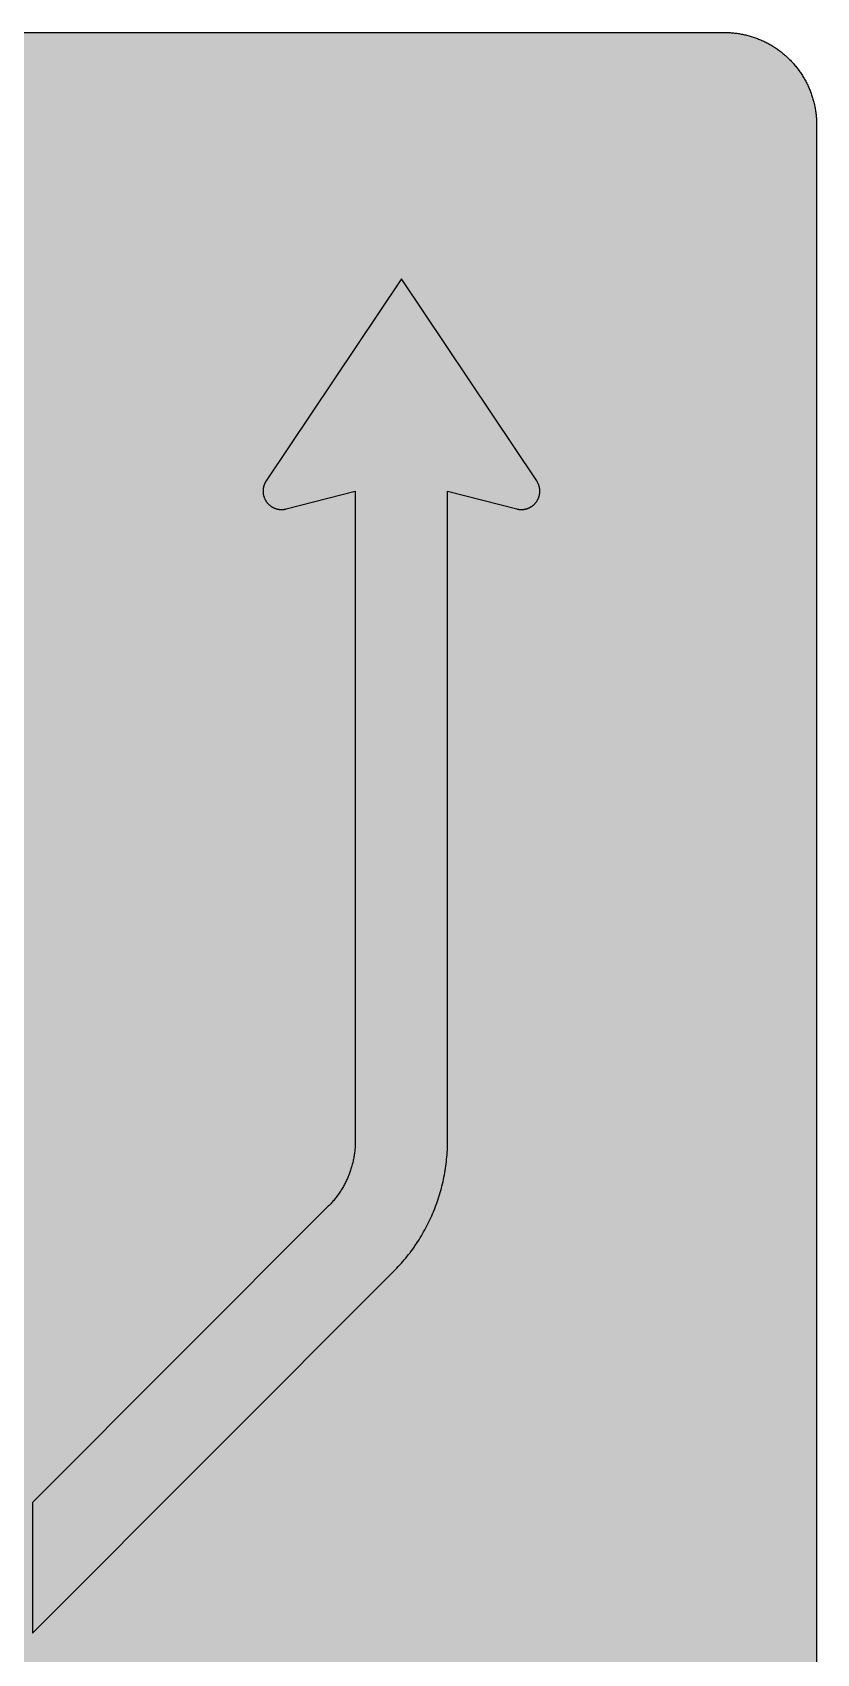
# Model space of a CAD drawing. Header units: millimetres. Extents: x 0 to 423, y 0 to 564.
# Drawn here: x 243.5 to 423.4, y 192.9 to 564.5 of the extents above; entities that cross this region are included whole.
import ezdxf

# ---------------------------------------------------------------- set-up
doc = ezdxf.new("R2010")
doc.units = ezdxf.units.MM

msp = doc.modelspace()

# ---------------------------------------------------------------- hatches: boundary and pattern name
for color, points in [(254, [(21.2189, 0.0537), (20.955, 0.0533), (20.6934, 0.0584), (20.4292, 0.066), (20.1676, 0.0787), (19.906, 0.094), (19.6469, 0.1118), (19.3853, 0.1321), (19.1262, 0.1549), (18.8671, 0.1829), (18.608, 0.2134), (18.349, 0.2464), (18.0924, 0.2845), (17.8359, 0.3251), (17.5793, 0.3683), (17.3253, 0.414), (17.0688, 0.4623), (16.8148, 0.5156), (16.5633, 0.5715), (16.3093, 0.6299), (16.0579, 0.6909), (15.809, 0.7544), (15.56, 0.823), (15.3111, 0.8941), (15.0622, 0.9677), (14.8158, 1.0439), (14.5694, 1.1227), (14.3256, 1.2065), (14.0818, 1.2903), (13.8379, 1.3792), (13.5966, 1.4707), (13.3579, 1.5672), (13.1191, 1.6637), (12.8803, 1.7628), (12.6441, 1.8669), (12.4079, 1.9736), (12.1742, 2.0803), (11.9405, 2.192), (11.7094, 2.3089), (11.4808, 2.4257), (11.2522, 2.5451), (11.0236, 2.6695), (10.7975, 2.794), (10.574, 2.9235), (10.3505, 3.0556), (10.1295, 3.1877), (9.9111, 3.3249), (9.6926, 3.4646), (9.4742, 3.6068), (9.2608, 3.7541), (9.0475, 3.9014), (8.8341, 4.0513), (8.6258, 4.2037), (8.4176, 4.3612), (8.2118, 4.5187), (8.0061, 4.6812), (7.8029, 4.8438), (7.6022, 5.0114), (7.4041, 5.1816), (7.206, 5.3518), (7.0129, 5.527), (6.8174, 5.7048), (6.6269, 5.8826), (6.4389, 6.0655), (6.2509, 6.2509), (6.0655, 6.4389), (5.8852, 6.6269), (5.7048, 6.8174), (5.527, 7.0104), (5.3518, 7.206), (5.1816, 7.4041), (5.0114, 7.6022), (4.8463, 7.8029), (4.6812, 8.0061), (4.5187, 8.2118), (4.3612, 8.4176), (4.2062, 8.6258), (4.0513, 8.8341), (3.9014, 9.0475), (3.7541, 9.2608), (3.6068, 9.4742), (3.4646, 9.6926), (3.3249, 9.9085), (3.1877, 10.1295), (3.0556, 10.3505), (2.9235, 10.574), (2.794, 10.7975), (2.6695, 11.0236), (2.5451, 11.2522), (2.4257, 11.4808), (2.3063, 11.7094), (2.192, 11.9405), (2.0803, 12.1742), (1.971, 12.4079), (1.8669, 12.6441), (1.7628, 12.8803), (1.6637, 13.1191), (1.5646, 13.3579), (1.4707, 13.5966), (1.3792, 13.8379), (1.2903, 14.0818), (1.2065, 14.3256), (1.1227, 14.5694), (1.0439, 14.8158), (0.9652, 15.0622), (0.8915, 15.3111), (0.823, 15.56), (0.7544, 15.809), (0.6883, 16.0604), (0.6274, 16.3119), (0.569, 16.5633), (0.5131, 16.8148), (0.4623, 17.0688), (0.4115, 17.3253), (0.3658, 17.5793), (0.3226, 17.8359), (0.2819, 18.0924), (0.2464, 18.3515), (0.2134, 18.608), (0.1829, 18.8671), (0.1549, 19.1262), (0.1295, 19.3878), (0.1092, 19.6469), (0.0914, 19.9085), (0.0762, 20.1701), (0.066, 20.4318), (0.0584, 20.6934), (0.0533, 20.955), (0.0508, 21.2192), (0.0522, 543.3314), (0.0533, 543.593), (0.0584, 543.8546), (0.066, 544.1188), (0.0762, 544.3804), (0.0914, 544.642), (0.1092, 544.9011), (0.1295, 545.1627), (0.1549, 545.4218), (0.1829, 545.6809), (0.2134, 545.94), (0.2464, 546.1991), (0.2819, 546.4556), (0.3226, 546.7121), (0.3658, 546.9687), (0.4115, 547.2227), (0.4623, 547.4792), (0.5131, 547.7332), (0.569, 547.9847), (0.6274, 548.2387), (0.6883, 548.4876), (0.7544, 548.7391), (0.823, 548.988), (0.8915, 549.2369), (0.9652, 549.4858), (1.0439, 549.7322), (1.1227, 549.9786), (1.2065, 550.2224), (1.2903, 550.4663), (1.3792, 550.7076), (1.4707, 550.9489), (1.5646, 551.1902), (1.6637, 551.4289), (1.7628, 551.6677), (1.8669, 551.9039), (1.971, 552.1401), (2.0803, 552.3738), (2.192, 552.6049), (2.3063, 552.8386), (2.4257, 553.0672), (2.5451, 553.2958), (2.6695, 553.5244), (2.794, 553.7505), (2.9235, 553.974), (3.0556, 554.1975), (3.1877, 554.4185), (3.3249, 554.6369), (3.4646, 554.8554), (3.6068, 555.0738), (3.7541, 555.2872), (3.9014, 555.5005), (4.0513, 555.7114), (4.2062, 555.9222), (4.3612, 556.1305), (4.5187, 556.3362), (4.6812, 556.5419), (4.8463, 556.7451), (5.0114, 556.9458), (5.1816, 557.1439), (5.3518, 557.342), (5.527, 557.5351), (5.7048, 557.7281), (5.8852, 557.9212), (6.0655, 558.1091), (6.2509, 558.2971), (6.4389, 558.4825), (6.6269, 558.6628), (6.8174, 558.8432), (7.0129, 559.021), (7.206, 559.1937), (7.4041, 559.3664), (7.6022, 559.5366), (7.8029, 559.7017), (8.0061, 559.8668), (8.2118, 560.0268), (8.4176, 560.1868), (8.6258, 560.3418), (8.8341, 560.4967), (9.0475, 560.6466), (9.2608, 560.7939), (9.4742, 560.9387), (9.6926, 561.0835), (9.9111, 561.2232), (10.1295, 561.3603), (10.3505, 561.4924), (10.574, 561.6245), (10.7975, 561.754), (11.0236, 561.8785), (11.2522, 562.0029), (11.4808, 562.1223), (11.7094, 562.2392), (11.9405, 562.356), (12.1742, 562.4678), (12.4079, 562.5744), (12.6441, 562.6811), (12.8803, 562.7853), (13.1191, 562.8843), (13.3579, 562.9834), (13.5966, 563.0774), (13.8379, 563.1688), (14.0818, 563.2577), (14.3256, 563.3415), (14.5694, 563.4253), (14.8158, 563.5041), (15.0622, 563.5803), (15.3111, 563.6539), (15.56, 563.7251), (15.809, 563.7936), (16.0579, 563.8571), (16.3093, 563.9206), (16.5633, 563.9791), (16.8148, 564.0349), (17.0688, 564.0857), (17.3253, 564.1365), (17.5793, 564.1823), (17.8359, 564.2254), (18.0924, 564.2635), (18.349, 564.3016), (18.608, 564.3347), (18.8671, 564.3651), (19.1262, 564.3931), (19.3853, 564.4185), (19.6469, 564.4388), (19.906, 564.4566), (20.1676, 564.4718), (20.4292, 564.482), (20.6934, 564.4896), (20.955, 564.4947), (21.2166, 564.4972), (402.2189, 564.4981), (402.4808, 564.4947), (402.7424, 564.4896), (403.0066, 564.482), (403.2682, 564.4718), (403.5298, 564.4566), (403.7889, 564.4388), (404.0505, 564.4185), (404.3096, 564.3931), (404.5687, 564.3651), (404.8277, 564.3347), (405.0868, 564.3016), (405.3434, 564.2635), (405.5999, 564.2254), (405.8564, 564.1823), (406.113, 564.1365), (406.367, 564.0857), (406.621, 564.0349), (406.875, 563.9791), (407.1264, 563.9206), (407.3779, 563.8571), (407.6268, 563.7936), (407.8783, 563.7251), (408.1272, 563.6539), (408.3736, 563.5803), (408.62, 563.5041), (408.8663, 563.4253), (409.1102, 563.3415), (409.354, 563.2577), (409.5979, 563.1688), (409.8392, 563.0774), (410.0805, 562.9834), (410.3192, 562.8843), (410.5554, 562.7853), (410.7942, 562.6811), (411.0279, 562.5744), (411.2616, 562.4678), (411.4952, 562.356), (411.7264, 562.2392), (411.9575, 562.1223), (412.1861, 562.0029), (412.4122, 561.8785), (412.6382, 561.754), (412.8643, 561.6245), (413.0853, 561.4924), (413.3063, 561.3603), (413.5272, 561.2232), (413.7457, 561.0835), (413.9616, 560.9387), (414.1775, 560.7939), (414.3908, 560.6466), (414.6017, 560.4967), (414.8125, 560.3418), (415.0208, 560.1868), (415.2265, 560.0268), (415.4297, 559.8668), (415.6329, 559.7017), (415.8336, 559.5366), (416.0342, 559.3664), (416.2298, 559.1937), (416.4254, 559.021), (416.6184, 558.8432), (416.8089, 558.6628), (416.9994, 558.4825), (417.1848, 558.2971), (417.3703, 558.1091), (417.5531, 557.9212), (417.7335, 557.7281), (417.9087, 557.5351), (418.084, 557.342), (418.2567, 557.1439), (418.4244, 556.9458), (418.592, 556.7451), (418.7546, 556.5419), (418.9171, 556.3362), (419.0746, 556.1305), (419.2321, 555.9222), (419.3845, 555.7114), (419.5369, 555.5005), (419.6842, 555.2872), (419.829, 555.0738), (419.9712, 554.8554), (420.1109, 554.6369), (420.2481, 554.4185), (420.3827, 554.1975), (420.5148, 553.974), (420.6418, 553.7505), (420.7688, 553.5244), (420.8907, 553.2958), (421.0126, 553.0672), (421.1295, 552.8386), (421.2438, 552.6049), (421.3555, 552.3738), (421.4647, 552.1401), (421.5689, 551.9039), (421.673, 551.6677), (421.7746, 551.4289), (421.8711, 551.1902), (421.9651, 550.9489), (422.0566, 550.7076), (422.1455, 550.4663), (422.2318, 550.2224), (422.3131, 549.9786), (422.3918, 549.7322), (422.4706, 549.4858), (422.5442, 549.2369), (422.6128, 548.988), (422.6814, 548.7391), (422.7449, 548.4876), (422.8084, 548.2387), (422.8668, 547.9847), (422.9227, 547.7332), (422.9735, 547.4792), (423.0243, 547.2227), (423.07, 546.9687), (423.1132, 546.7121), (423.1513, 546.4556), (423.1894, 546.1991), (423.2224, 545.94), (423.2529, 545.6809), (423.2808, 545.4218), (423.3037, 545.1627), (423.3266, 544.9011), (423.3443, 544.642), (423.357, 544.3804), (423.3697, 544.1188), (423.3774, 543.8546), (423.3824, 543.593), (423.385, 543.3314), (423.3855, 21.2203), (423.3824, 20.955), (423.3774, 20.6934), (423.3697, 20.4318), (423.357, 20.1701), (423.3443, 19.9085), (423.3266, 19.6469), (423.3037, 19.3878), (423.2808, 19.1262), (423.2529, 18.8671), (423.2224, 18.608), (423.1894, 18.3515), (423.1513, 18.0924), (423.1132, 17.8359), (423.07, 17.5793), (423.0243, 17.3253), (422.9735, 17.0688), (422.9227, 16.8148), (422.8668, 16.5633), (422.8084, 16.3119), (422.7449, 16.0604), (422.6814, 15.809), (422.6128, 15.56), (422.5442, 15.3111), (422.4706, 15.0622), (422.3918, 14.8158), (422.3131, 14.5694), (422.2318, 14.3256), (422.1455, 14.0818), (422.0566, 13.8379), (421.9651, 13.5966), (421.8711, 13.3579), (421.7746, 13.1191), (421.673, 12.8803), (421.5689, 12.6441), (421.4647, 12.4079), (421.3555, 12.1742), (421.2438, 11.9405), (421.1295, 11.7094), (421.0126, 11.4808), (420.8907, 11.2522), (420.7688, 11.0236), (420.6418, 10.7975), (420.5148, 10.574), (420.3827, 10.3505), (420.2481, 10.1295), (420.1109, 9.9085), (419.9712, 9.6926), (419.829, 9.4742), (419.6842, 9.2608), (419.5369, 9.0475), (419.3845, 8.8341), (419.2321, 8.6258), (419.0746, 8.4176), (418.9171, 8.2118), (418.7546, 8.0061), (418.592, 7.8029), (418.4244, 7.6022), (418.2567, 7.4041), (418.084, 7.206), (417.9087, 7.0104), (417.7335, 6.8174), (417.5531, 6.6269), (417.3703, 6.4389), (417.1848, 6.2509), (416.9994, 6.0655), (416.8089, 5.8826), (416.6184, 5.7048), (416.4254, 5.527), (416.2298, 5.3518), (416.0342, 5.1816), (415.8336, 5.0114), (415.6329, 4.8438), (415.4297, 4.6812), (415.2265, 4.5187), (415.0208, 4.3612), (414.8125, 4.2037), (414.6017, 4.0513), (414.3908, 3.9014), (414.1775, 3.7541), (413.9616, 3.6068), (413.7457, 3.4646), (413.5272, 3.3249), (413.3063, 3.1877), (413.0853, 3.0556), (412.8643, 2.9235), (412.6382, 2.794), (412.4122, 2.6695), (412.1861, 2.5451), (411.9575, 2.4257), (411.7264, 2.3089), (411.4952, 2.192), (411.2616, 2.0803), (411.0279, 1.9736), (410.7942, 1.8669), (410.5554, 1.7628), (410.3192, 1.6637), (410.0805, 1.5672), (409.8392, 1.4707), (409.5979, 1.3792), (409.354, 1.2903), (409.1102, 1.2065), (408.8663, 1.1227), (408.62, 1.0439), (408.3736, 0.9677), (408.1272, 0.8941), (407.8783, 0.823), (407.6268, 0.7544), (407.3779, 0.6909), (407.1264, 0.6299), (406.875, 0.5715), (406.621, 0.5156), (406.367, 0.4623), (406.113, 0.414), (405.8564, 0.3683), (405.5999, 0.3251), (405.3434, 0.2845), (405.0868, 0.2464), (404.8277, 0.2134), (404.5687, 0.1829), (404.3096, 0.1549), (404.0505, 0.1321), (403.7889, 0.1118), (403.5298, 0.094), (403.2682, 0.0787), (403.0066, 0.066), (402.7424, 0.0584), (402.4808, 0.0533), (402.2166, 0.0533)]), (59, [(338.7189, 459.3703), (354.5939, 455.2703), (354.6094, 455.2645), (354.6246, 455.262), (354.6424, 455.2569), (354.6577, 455.2518), (354.6729, 455.2493), (354.6907, 455.2442), (354.7059, 455.2417), (354.7237, 455.2366), (354.7389, 455.234), (354.7567, 455.2315), (354.772, 455.2264), (354.7872, 455.2239), (354.805, 455.2213), (354.8202, 455.2163), (354.838, 455.2137), (354.8532, 455.2112), (354.871, 455.2086), (354.8863, 455.2036), (354.904, 455.201), (354.9193, 455.1985), (354.9371, 455.1959), (354.9523, 455.1934), (354.9701, 455.1909), (354.9853, 455.1883), (355.0031, 455.1858), (355.0183, 455.1832), (355.0361, 455.1807), (355.0514, 455.1782), (355.0691, 455.1756), (355.0844, 455.1731), (355.1022, 455.1705), (355.1174, 455.168), (355.1352, 455.168), (355.1504, 455.1655), (355.1682, 455.1629), (355.1834, 455.1604), (355.2012, 455.1604), (355.2165, 455.1578), (355.2342, 455.1553), (355.2495, 455.1553), (355.2673, 455.1528), (355.285, 455.1502), (355.3003, 455.1502), (355.3181, 455.1477), (355.3333, 455.1477), (355.3511, 455.1451), (355.3663, 455.1451), (355.3841, 455.1451), (355.3993, 455.1426), (355.4171, 455.1426), (355.4349, 455.1401), (355.4501, 455.1401), (355.4679, 455.1401), (355.4832, 455.1401), (355.5009, 455.1375), (355.5162, 455.1375), (355.534, 455.1375), (355.5517, 455.1375), (355.567, 455.1375), (355.5848, 455.135), (355.6, 455.135), (355.6178, 455.135), (355.633, 455.135), (355.6508, 455.135), (355.76, 455.1375), (355.8692, 455.1401), (355.9759, 455.1477), (356.0826, 455.1578), (356.1893, 455.1705), (356.296, 455.1832), (356.4001, 455.201), (356.5042, 455.2213), (356.6084, 455.2442), (356.71, 455.2696), (356.809, 455.295), (356.9106, 455.3255), (357.0097, 455.3585), (357.1062, 455.3915), (357.2027, 455.4296), (357.2993, 455.4677), (357.3932, 455.5084), (357.4872, 455.5541), (357.5787, 455.5998), (357.6701, 455.6455), (357.759, 455.6963), (357.8454, 455.7497), (357.9317, 455.803), (358.0181, 455.8589), (358.1019, 455.9173), (358.1832, 455.9757), (358.2645, 456.0392), (358.3432, 456.1027), (358.4219, 456.1688), (358.4981, 456.2348), (358.5718, 456.3034), (358.6455, 456.3745), (358.7166, 456.4482), (358.7852, 456.5218), (358.8512, 456.598), (358.9172, 456.6768), (358.9807, 456.7555), (359.0442, 456.8368), (359.1027, 456.9181), (359.1611, 457.0019), (359.217, 457.0882), (359.2703, 457.1746), (359.3236, 457.261), (359.3744, 457.3499), (359.4202, 457.4413), (359.4659, 457.5327), (359.5116, 457.6267), (359.5522, 457.7207), (359.5903, 457.8172), (359.6284, 457.9137), (359.6615, 458.0103), (359.6945, 458.1093), (359.725, 458.2109), (359.7504, 458.31), (359.7758, 458.4116), (359.7986, 458.5157), (359.8189, 458.6199), (359.8367, 458.724), (359.8494, 458.8307), (359.8621, 458.9374), (359.8723, 459.044), (359.8799, 459.1507), (359.8824, 459.2599), (359.885, 459.3692), (359.885, 459.4073), (359.8824, 459.4479), (359.8824, 459.486), (359.8824, 459.5266), (359.8799, 459.5647), (359.8774, 459.6054), (359.8748, 459.6435), (359.8723, 459.6816), (359.8697, 459.7222), (359.8672, 459.7603), (359.8621, 459.7984), (359.8596, 459.8365), (359.8545, 459.8772), (359.8494, 459.9153), (359.8443, 459.9534), (359.8393, 459.9915), (359.8316, 460.0321), (359.8266, 460.0702), (359.8189, 460.1083), (359.8113, 460.1464), (359.8062, 460.1845), (359.7986, 460.2226), (359.7885, 460.2607), (359.7808, 460.2988), (359.7732, 460.3369), (359.7631, 460.375), (359.7529, 460.4131), (359.7453, 460.4487), (359.7351, 460.4868), (359.725, 460.5249), (359.7123, 460.563), (359.7021, 460.5985), (359.6894, 460.6366), (359.6792, 460.6722), (359.6665, 460.7103), (359.6538, 460.7484), (359.6411, 460.7839), (359.6284, 460.8195), (359.6157, 460.8576), (359.6005, 460.8932), (359.5878, 460.9287), (359.5726, 460.9668), (359.5573, 461.0024), (359.5421, 461.0379), (359.5268, 461.0735), (359.5116, 461.1091), (359.4938, 461.1446), (359.4786, 461.1802), (359.4608, 461.2157), (359.443, 461.2488), (359.4252, 461.2843), (359.4075, 461.3199), (359.3897, 461.3529), (359.3719, 461.3885), (359.3541, 461.424), (359.3338, 461.457), (359.3135, 461.4901), (359.2957, 461.5256), (359.2754, 461.5586), (359.2551, 461.5917), (359.2322, 461.6247), (359.2119, 461.6577), (359.1916, 461.6907), (359.1687, 461.7237), (328.1355, 508.0536), (297.1024, 461.7251), (297.0784, 461.6907), (297.0581, 461.6577), (297.0378, 461.6247), (297.0149, 461.5917), (296.9946, 461.5586), (296.9743, 461.5256), (296.9565, 461.4901), (296.9362, 461.457), (296.9158, 461.424), (296.8981, 461.3885), (296.8803, 461.3529), (296.8625, 461.3199), (296.8447, 461.2843), (296.8269, 461.2488), (296.8092, 461.2157), (296.7914, 461.1802), (296.7761, 461.1446), (296.7584, 461.1091), (296.7431, 461.0735), (296.7279, 461.0379), (296.7126, 461.0024), (296.6974, 460.9668), (296.6822, 460.9287), (296.6695, 460.8932), (296.6542, 460.8576), (296.6415, 460.8195), (296.6288, 460.7839), (296.6161, 460.7484), (296.6034, 460.7103), (296.5907, 460.6722), (296.578, 460.6366), (296.5679, 460.5985), (296.5552, 460.563), (296.545, 460.5249), (296.5348, 460.4868), (296.5247, 460.4487), (296.5145, 460.4131), (296.5069, 460.375), (296.4967, 460.3369), (296.4866, 460.2988), (296.479, 460.2607), (296.4713, 460.2226), (296.4637, 460.1845), (296.4561, 460.1464), (296.4485, 460.1083), (296.4434, 460.0702), (296.4358, 460.0321), (296.4307, 459.9915), (296.4256, 459.9534), (296.4205, 459.9153), (296.4155, 459.8772), (296.4104, 459.8365), (296.4053, 459.7984), (296.4028, 459.7603), (296.4002, 459.7222), (296.3951, 459.6816), (296.3926, 459.6435), (296.3901, 459.6054), (296.3901, 459.5647), (296.3875, 459.5266), (296.385, 459.486), (296.385, 459.4479), (296.385, 459.4073), (296.385, 459.3692), (296.385, 459.2599), (296.3901, 459.1507), (296.3977, 459.044), (296.4053, 458.9374), (296.418, 458.8307), (296.4332, 458.724), (296.451, 458.6199), (296.4713, 458.5157), (296.4917, 458.4116), (296.5171, 458.31), (296.545, 458.2109), (296.5755, 458.1093), (296.606, 458.0103), (296.6415, 457.9137), (296.6771, 457.8172), (296.7177, 457.7207), (296.7584, 457.6267), (296.8015, 457.5327), (296.8473, 457.4413), (296.8955, 457.3499), (296.9463, 457.261), (296.9971, 457.1746), (297.0505, 457.0882), (297.1063, 457.0019), (297.1648, 456.9181), (297.2257, 456.8368), (297.2867, 456.7555), (297.3502, 456.6768), (297.4162, 456.598), (297.4848, 456.5218), (297.5534, 456.4482), (297.6245, 456.3745), (297.6982, 456.3034), (297.7718, 456.2348), (297.848, 456.1688), (297.9242, 456.1027), (298.0055, 456.0392), (298.0842, 455.9757), (298.1681, 455.9173), (298.2519, 455.8589), (298.3357, 455.803), (298.4221, 455.7497), (298.511, 455.6963), (298.5999, 455.6455), (298.6913, 455.5998), (298.7827, 455.5541), (298.8767, 455.5084), (298.9707, 455.4677), (299.0647, 455.4296), (299.1612, 455.3915), (299.2603, 455.3585), (299.3593, 455.3255), (299.4584, 455.295), (299.56, 455.2696), (299.6616, 455.2442), (299.7657, 455.2213), (299.8673, 455.201), (299.974, 455.1832), (300.0781, 455.1705), (300.1848, 455.1578), (300.2915, 455.1477), (300.4007, 455.1401), (300.5074, 455.1375), (300.6166, 455.135), (300.6344, 455.135), (300.6522, 455.135), (300.6674, 455.135), (300.6852, 455.135), (300.7004, 455.1375), (300.7182, 455.1375), (300.736, 455.1375), (300.7512, 455.1375), (300.769, 455.1375), (300.7843, 455.1401), (300.802, 455.1401), (300.8198, 455.1401), (300.8351, 455.1401), (300.8528, 455.1426), (300.8681, 455.1426), (300.8859, 455.1451), (300.9036, 455.1451), (300.9189, 455.1451), (300.9367, 455.1477), (300.9519, 455.1477), (300.9697, 455.1502), (300.9849, 455.1502), (301.0027, 455.1528), (301.0179, 455.1553), (301.0357, 455.1553), (301.0535, 455.1578), (301.0687, 455.1604), (301.0865, 455.1604), (301.1018, 455.1629), (301.1195, 455.1655), (301.1348, 455.168), (301.1526, 455.168), (301.1678, 455.1705), (301.1856, 455.1731), (301.2008, 455.1756), (301.2186, 455.1782), (301.2338, 455.1807), (301.2516, 455.1832), (301.2669, 455.1858), (301.2846, 455.1883), (301.2999, 455.1909), (301.3177, 455.1934), (301.3329, 455.1959), (301.3507, 455.1985), (301.3659, 455.201), (301.3837, 455.2036), (301.3989, 455.2086), (301.4167, 455.2112), (301.432, 455.2137), (301.4472, 455.2163), (301.465, 455.2213), (301.4802, 455.2239), (301.498, 455.2264), (301.5132, 455.2315), (301.531, 455.234), (301.5463, 455.2366), (301.5615, 455.2417), (301.5793, 455.2442), (301.5945, 455.2493), (301.6123, 455.2518), (301.6275, 455.2569), (301.6428, 455.262), (301.6606, 455.2645), (301.6758, 455.2696), (317.5522, 459.3703), (317.5522, 310.3933), (317.5483, 310.1289), (317.5432, 309.8673), (317.5356, 309.6031), (317.5254, 309.3415), (317.5102, 309.0824), (317.4924, 308.8208), (317.4721, 308.5592), (317.4467, 308.3001), (317.4213, 308.041), (317.3908, 307.782), (317.3552, 307.5254), (317.3197, 307.2663), (317.279, 307.0098), (317.2358, 306.7533), (317.1901, 306.4993), (317.1393, 306.2427), (317.0885, 305.9913), (317.0326, 305.7373), (316.9742, 305.4858), (316.9133, 305.2343), (316.8472, 304.9829), (316.7812, 304.734), (316.7101, 304.485), (316.6364, 304.2361), (316.5602, 303.9897), (316.4789, 303.7434), (316.3976, 303.4995), (316.3113, 303.2557), (316.2224, 303.0144), (316.1309, 302.7731), (316.037, 302.5318), (315.9404, 302.293), (315.8388, 302.0543), (315.7372, 301.818), (315.6306, 301.5818), (315.5213, 301.3481), (315.4096, 301.117), (315.2953, 300.8833), (315.1784, 300.6547), (315.0591, 300.4261), (314.9346, 300.1975), (314.8101, 299.9715), (314.6806, 299.7479), (314.5485, 299.5244), (314.4139, 299.3034), (314.2767, 299.085), (314.137, 298.8666), (313.9948, 298.6481), (313.85, 298.4348), (313.7027, 298.2214), (313.5528, 298.0106), (313.3979, 297.7998), (313.243, 297.5915), (313.0829, 297.3857), (312.9229, 297.18), (312.7578, 296.9768), (312.5927, 296.7761), (312.4225, 296.578), (312.2498, 296.3799), (312.0771, 296.1869), (311.8993, 295.9938), (311.719, 295.8008), (311.5386, 295.6128), (311.3532, 295.4249), (243.4689, 227.5427), (243.4689, 197.6092), (326.3209, 280.4594), (326.6897, 280.8326), (327.0529, 281.211), (327.4136, 281.592), (327.7667, 281.9781), (328.1172, 282.3693), (328.4601, 282.763), (328.7979, 283.1617), (329.1307, 283.5631), (329.4609, 283.9695), (329.7834, 284.3784), (330.1009, 284.7899), (330.4108, 285.2064), (330.7182, 285.6255), (331.0204, 286.0497), (331.3151, 286.4764), (331.6072, 286.9057), (331.8916, 287.34), (332.171, 287.7744), (332.4454, 288.2138), (332.7121, 288.6583), (332.9762, 289.1028), (333.2328, 289.5524), (333.4842, 290.0045), (333.7306, 290.4592), (333.9719, 290.9164), (334.2056, 291.3761), (334.4367, 291.8384), (334.6602, 292.3032), (334.8761, 292.7731), (335.0895, 293.243), (335.2952, 293.7154), (335.4959, 294.193), (335.6915, 294.6705), (335.8794, 295.1505), (336.0623, 295.6331), (336.2401, 296.1183), (336.4103, 296.606), (336.5754, 297.0962), (336.7354, 297.5864), (336.8878, 298.0792), (337.0351, 298.5745), (337.1774, 299.0723), (337.312, 299.5727), (337.4415, 300.0731), (337.5635, 300.576), (337.6803, 301.0814), (337.7921, 301.5869), (337.8962, 302.0949), (337.9953, 302.6029), (338.0867, 303.116), (338.1731, 303.6265), (338.2543, 304.1396), (338.328, 304.6552), (338.394, 305.1708), (338.455, 305.689), (338.5109, 306.2072), (338.5591, 306.7279), (338.5998, 307.2486), (338.6353, 307.7693), (338.6658, 308.2925), (338.6887, 308.8157), (338.7039, 309.3415), (338.7141, 309.8673), (338.7166, 310.3931)])]:
    msp.add_hatch(color=color).paths.add_polyline_path(points)
h = msp.add_hatch(color=59)
h.paths.add_polyline_path([(21.2189, 5.3453), (21.021, 5.3442), (20.8229, 5.3492), (20.6273, 5.3543), (20.4318, 5.3645), (20.2336, 5.3746), (20.0381, 5.3873), (19.8425, 5.4026), (19.6494, 5.4229), (19.4539, 5.4432), (19.2608, 5.4661), (19.0678, 5.4915), (18.8747, 5.5169), (18.6817, 5.5474), (18.4887, 5.5804), (18.2982, 5.6159), (18.1077, 5.6515), (17.9172, 5.6921), (17.7267, 5.7328), (17.5362, 5.776), (17.3482, 5.8217), (17.1602, 5.8699), (16.9723, 5.9207), (16.7869, 5.9741), (16.6014, 6.03), (16.416, 6.0884), (16.2306, 6.1468), (16.0477, 6.2103), (15.8648, 6.2738), (15.6845, 6.3398), (15.5016, 6.4084), (15.3213, 6.4795), (15.1435, 6.5532), (14.9657, 6.6269), (14.7879, 6.7056), (14.6101, 6.7843), (14.4348, 6.8656), (14.2596, 6.9494), (14.0868, 7.0358), (13.9141, 7.1247), (13.7439, 7.2136), (13.5712, 7.305), (13.4036, 7.4016), (13.2359, 7.4981), (13.0683, 7.5946), (12.9007, 7.6962), (12.7356, 7.7978), (12.573, 7.9045), (12.4104, 8.0112), (12.2504, 8.1204), (12.0904, 8.2296), (11.9304, 8.3439), (11.7729, 8.4582), (11.618, 8.575), (11.463, 8.6944), (11.3081, 8.8163), (11.1582, 8.9383), (11.0058, 9.0627), (10.856, 9.1897), (10.7086, 9.3193), (10.5639, 9.4513), (10.4191, 9.5834), (10.2743, 9.718), (10.1321, 9.8552), (9.9924, 9.9924), (9.8527, 10.1346), (9.718, 10.2743), (9.5834, 10.4191), (9.4488, 10.5639), (9.3193, 10.7112), (9.1897, 10.8585), (9.0627, 11.0058), (8.9383, 11.1582), (8.8138, 11.3106), (8.6944, 11.463), (8.575, 11.618), (8.4582, 11.7729), (8.3439, 11.9304), (8.2296, 12.0904), (8.1178, 12.2504), (8.0112, 12.4104), (7.9019, 12.573), (7.7978, 12.7381), (7.6962, 12.9007), (7.5946, 13.0683), (7.4955, 13.2359), (7.399, 13.4036), (7.305, 13.5712), (7.2136, 13.7439), (7.1222, 13.9141), (7.0358, 14.0868), (6.9494, 14.2596), (6.8656, 14.4348), (6.7843, 14.6101), (6.7031, 14.7879), (6.6269, 14.9657), (6.5507, 15.1435), (6.477, 15.3213), (6.4084, 15.5016), (6.3398, 15.6845), (6.2713, 15.8648), (6.2078, 16.0477), (6.1468, 16.2331), (6.0858, 16.416), (6.03, 16.6014), (5.9741, 16.7869), (5.9207, 16.9748), (5.8699, 17.1602), (5.8217, 17.3482), (5.776, 17.5362), (5.7302, 17.7267), (5.6896, 17.9172), (5.6515, 18.1077), (5.6134, 18.2982), (5.5778, 18.4887), (5.5474, 18.6817), (5.5169, 18.8747), (5.4889, 19.0678), (5.4635, 19.2608), (5.4407, 19.4539), (5.4204, 19.6494), (5.4026, 19.845), (5.3873, 20.0406), (5.3721, 20.2362), (5.3619, 20.4318), (5.3543, 20.6273), (5.3467, 20.8255), (5.3442, 21.021), (5.3416, 21.2192), (5.3439, 543.3314), (5.3442, 543.527), (5.3467, 543.7251), (5.3543, 543.9207), (5.3619, 544.1163), (5.3721, 544.3144), (5.3873, 544.51), (5.4026, 544.703), (5.4204, 544.8986), (5.4407, 545.0942), (5.4635, 545.2872), (5.4889, 545.4802), (5.5169, 545.6733), (5.5474, 545.8663), (5.5778, 546.0594), (5.6134, 546.2499), (5.6515, 546.4404), (5.6896, 546.6309), (5.7302, 546.8214), (5.776, 547.0119), (5.8217, 547.1998), (5.8699, 547.3878), (5.9207, 547.5732), (5.9741, 547.7612), (6.03, 547.9466), (6.0858, 548.132), (6.1468, 548.3149), (6.2078, 548.5003), (6.2713, 548.6832), (6.3398, 548.8635), (6.4084, 549.0464), (6.477, 549.2242), (6.5507, 549.4045), (6.6269, 549.5823), (6.7031, 549.7601), (6.7843, 549.9379), (6.8656, 550.1132), (6.9494, 550.2885), (7.0358, 550.4612), (7.1222, 550.6339), (7.2136, 550.8041), (7.305, 550.9743), (7.399, 551.1444), (7.4955, 551.3121), (7.5946, 551.4797), (7.6962, 551.6474), (7.7978, 551.8099), (7.9019, 551.975), (8.0112, 552.1376), (8.1178, 552.2976), (8.2296, 552.4576), (8.3439, 552.6176), (8.4582, 552.7751), (8.575, 552.9301), (8.6944, 553.085), (8.8138, 553.2399), (8.9383, 553.3898), (9.0627, 553.5422), (9.1897, 553.6895), (9.3193, 553.8394), (9.4488, 553.9842), (9.5834, 554.1289), (9.718, 554.2737), (9.8527, 554.416), (9.9924, 554.5557), (10.1321, 554.6954), (10.2743, 554.83), (10.4191, 554.9646), (10.5639, 555.0992), (10.7086, 555.2288), (10.856, 555.3583), (11.0058, 555.4853), (11.1582, 555.6098), (11.3081, 555.7317), (11.463, 555.8536), (11.618, 555.973), (11.7729, 556.0898), (11.9304, 556.2041), (12.0904, 556.3184), (12.2504, 556.4276), (12.4104, 556.5369), (12.573, 556.6435), (12.7356, 556.7502), (12.9007, 556.8518), (13.0683, 556.9534), (13.2359, 557.0525), (13.4036, 557.149), (13.5712, 557.243), (13.7439, 557.3344), (13.9141, 557.4259), (14.0868, 557.5122), (14.2596, 557.5986), (14.4348, 557.6824), (14.6101, 557.7637), (14.7879, 557.845), (14.9657, 557.9212), (15.1435, 557.9974), (15.3213, 558.0685), (15.5016, 558.1396), (15.6845, 558.2082), (15.8648, 558.2742), (16.0477, 558.3403), (16.2306, 558.4012), (16.416, 558.4622), (16.6014, 558.5181), (16.7869, 558.5739), (16.9723, 558.6273), (17.1602, 558.6781), (17.3482, 558.7263), (17.5362, 558.7721), (17.7267, 558.8152), (17.9172, 558.8584), (18.1077, 558.8965), (18.2982, 558.9346), (18.4887, 558.9676), (18.6817, 559.0007), (18.8747, 559.0311), (19.0678, 559.0591), (19.2608, 559.0845), (19.4539, 559.1073), (19.6494, 559.1277), (19.8425, 559.1454), (20.0381, 559.1607), (20.2336, 559.1759), (20.4318, 559.1861), (20.6273, 559.1937), (20.8229, 559.2013), (21.021, 559.2039), (21.2166, 559.2064), (402.2189, 559.2064), (402.4147, 559.2039), (402.6129, 559.2013), (402.8084, 559.1937), (403.004, 559.1861), (403.2021, 559.1759), (403.3977, 559.1607), (403.5933, 559.1454), (403.7863, 559.1277), (403.9819, 559.1073), (404.175, 559.0845), (404.368, 559.0591), (404.5636, 559.0311), (404.7541, 559.0007), (404.9471, 558.9676), (405.1376, 558.9346), (405.3307, 558.8965), (405.5212, 558.8584), (405.7091, 558.8152), (405.8996, 558.7721), (406.0876, 558.7263), (406.2755, 558.6781), (406.4635, 558.6273), (406.6489, 558.5739), (406.8343, 558.5181), (407.0198, 558.4622), (407.2052, 558.4012), (407.3881, 558.3403), (407.5709, 558.2742), (407.7538, 558.2082), (407.9342, 558.1396), (408.1145, 558.0685), (408.2923, 557.9974), (408.4726, 557.9212), (408.6504, 557.845), (408.8257, 557.7637), (409.001, 557.6824), (409.1762, 557.5986), (409.3489, 557.5122), (409.5217, 557.4259), (409.6944, 557.3344), (409.8646, 557.243), (410.0347, 557.149), (410.2024, 557.0525), (410.37, 556.9534), (410.5351, 556.8518), (410.7002, 556.7502), (410.8628, 556.6435), (411.0253, 556.5369), (411.1879, 556.4276), (411.3479, 556.3184), (411.5054, 556.2041), (411.6629, 556.0898), (411.8178, 555.973), (411.9728, 555.8536), (412.1277, 555.7317), (412.2801, 555.6098), (412.43, 555.4853), (412.5798, 555.3583), (412.7271, 555.2288), (412.8719, 555.0992), (413.0167, 554.9646), (413.1615, 554.83), (413.3037, 554.6954), (413.4434, 554.5557), (413.5831, 554.416), (413.7177, 554.2737), (413.8524, 554.1289), (413.987, 553.9842), (414.1165, 553.8394), (414.2461, 553.6895), (414.3731, 553.5422), (414.4975, 553.3898), (414.622, 553.2399), (414.7414, 553.085), (414.8607, 552.9301), (414.9776, 552.7751), (415.0944, 552.6176), (415.2062, 552.4576), (415.3179, 552.2976), (415.4272, 552.1376), (415.5338, 551.975), (415.638, 551.8099), (415.7396, 551.6474), (415.8412, 551.4797), (415.9402, 551.3121), (416.0368, 551.1444), (416.1307, 550.9743), (416.2222, 550.8041), (416.3136, 550.6339), (416.4025, 550.4612), (416.4863, 550.2885), (416.5702, 550.1132), (416.6514, 549.9379), (416.7327, 549.7601), (416.8089, 549.5823), (416.8851, 549.4045), (416.9588, 549.2242), (417.0274, 549.0464), (417.0959, 548.8635), (417.1645, 548.6832), (417.228, 548.5003), (417.289, 548.3149), (417.3499, 548.132), (417.4058, 547.9466), (417.4617, 547.7612), (417.515, 547.5732), (417.5658, 547.3878), (417.6141, 547.1998), (417.6598, 547.0119), (417.703, 546.8214), (417.7462, 546.6309), (417.7843, 546.4404), (417.8224, 546.2499), (417.8554, 546.0594), (417.8884, 545.8663), (417.9189, 545.6733), (417.9468, 545.4802), (417.9722, 545.2872), (417.9951, 545.0942), (418.0154, 544.8986), (418.0332, 544.703), (418.0484, 544.51), (418.0611, 544.3144), (418.0738, 544.1163), (418.0815, 543.9207), (418.0865, 543.7251), (418.0916, 543.527), (418.0916, 543.3314), (418.0939, 21.2203), (418.0916, 21.021), (418.0865, 20.8255), (418.0815, 20.6273), (418.0738, 20.4318), (418.0611, 20.2362), (418.0484, 20.0406), (418.0332, 19.845), (418.0154, 19.6494), (417.9951, 19.4539), (417.9722, 19.2608), (417.9468, 19.0678), (417.9189, 18.8747), (417.8884, 18.6817), (417.8554, 18.4887), (417.8224, 18.2982), (417.7843, 18.1077), (417.7462, 17.9172), (417.703, 17.7267), (417.6598, 17.5362), (417.6141, 17.3482), (417.5658, 17.1602), (417.515, 16.9748), (417.4617, 16.7869), (417.4058, 16.6014), (417.3499, 16.416), (417.289, 16.2331), (417.228, 16.0477), (417.1645, 15.8648), (417.0959, 15.6845), (417.0274, 15.5016), (416.9588, 15.3213), (416.8851, 15.1435), (416.8089, 14.9657), (416.7327, 14.7879), (416.6514, 14.6101), (416.5702, 14.4348), (416.4863, 14.2596), (416.4025, 14.0868), (416.3136, 13.9141), (416.2222, 13.7439), (416.1307, 13.5712), (416.0368, 13.4036), (415.9402, 13.2359), (415.8412, 13.0683), (415.7396, 12.9007), (415.638, 12.7381), (415.5338, 12.573), (415.4272, 12.4104), (415.3179, 12.2504), (415.2062, 12.0904), (415.0944, 11.9304), (414.9776, 11.7729), (414.8607, 11.618), (414.7414, 11.463), (414.622, 11.3106), (414.4975, 11.1582), (414.3731, 11.0058), (414.2461, 10.8585), (414.1165, 10.7112), (413.987, 10.5639), (413.8524, 10.4191), (413.7177, 10.2743), (413.5831, 10.1346), (413.4434, 9.9924), (413.3037, 9.8552), (413.1615, 9.718), (413.0167, 9.5834), (412.8719, 9.4513), (412.7271, 9.3193), (412.5798, 9.1897), (412.43, 9.0627), (412.2801, 8.9383), (412.1277, 8.8163), (411.9728, 8.6944), (411.8178, 8.575), (411.6629, 8.4582), (411.5054, 8.3439), (411.3479, 8.2296), (411.1879, 8.1204), (411.0253, 8.0112), (410.8628, 7.9045), (410.7002, 7.7978), (410.5351, 7.6962), (410.37, 7.5946), (410.2024, 7.4981), (410.0347, 7.4016), (409.8646, 7.305), (409.6944, 7.2136), (409.5217, 7.1247), (409.3489, 7.0358), (409.1762, 6.9494), (409.001, 6.8656), (408.8257, 6.7843), (408.6504, 6.7056), (408.4726, 6.6269), (408.2923, 6.5532), (408.1145, 6.4795), (407.9342, 6.4084), (407.7538, 6.3398), (407.5709, 6.2738), (407.3881, 6.2103), (407.2052, 6.1468), (407.0198, 6.0884), (406.8343, 6.03), (406.6489, 5.9741), (406.4635, 5.9207), (406.2755, 5.8699), (406.0876, 5.8217), (405.8996, 5.776), (405.7091, 5.7328), (405.5212, 5.6921), (405.3307, 5.6515), (405.1376, 5.6159), (404.9471, 5.5804), (404.7541, 5.5474), (404.5636, 5.5169), (404.368, 5.4915), (404.175, 5.4661), (403.9819, 5.4432), (403.7863, 5.4229), (403.5933, 5.4026), (403.3977, 5.3873), (403.2021, 5.3746), (403.004, 5.3645), (402.8084, 5.3543), (402.6129, 5.3492), (402.4147, 5.3442), (402.2166, 5.3442)])
h.paths.add_polyline_path([(21.2189, 12.4009), (20.9906, 12.4028), (20.7645, 12.4104), (20.5384, 12.4257), (20.3149, 12.446), (20.0939, 12.4714), (19.8755, 12.5019), (19.6571, 12.5374), (19.4412, 12.5781), (19.2253, 12.6263), (19.0144, 12.6771), (18.8036, 12.733), (18.5953, 12.7965), (18.3896, 12.8626), (18.1864, 12.9337), (17.9832, 13.0124), (17.7851, 13.0937), (17.5895, 13.1775), (17.3939, 13.269), (17.2034, 13.3655), (17.0155, 13.4645), (16.8275, 13.5687), (16.6446, 13.6754), (16.4643, 13.7897), (16.2865, 13.9065), (16.1138, 14.0259), (15.941, 14.1503), (15.7734, 14.2799), (15.6083, 14.4145), (15.4457, 14.5491), (15.2883, 14.6914), (15.1333, 14.8336), (14.9809, 14.9835), (14.8336, 15.1333), (14.6888, 15.2883), (14.5491, 15.4483), (14.412, 15.6083), (14.2799, 15.7734), (14.1503, 15.941), (14.0259, 16.1138), (13.904, 16.2865), (13.7871, 16.4643), (13.6754, 16.6446), (13.5661, 16.83), (13.462, 17.0155), (13.3629, 17.2034), (13.269, 17.3939), (13.1775, 17.5895), (13.0912, 17.7851), (13.0099, 17.9857), (12.9337, 18.1864), (12.8626, 18.3896), (12.794, 18.5953), (12.733, 18.8036), (12.6771, 19.0144), (12.6238, 19.2278), (12.5781, 19.4412), (12.5349, 19.6571), (12.4993, 19.8755), (12.4689, 20.0965), (12.4435, 20.3175), (12.4231, 20.541), (12.4104, 20.7645), (12.4003, 20.9906), (12.3977, 21.2192), (12.3994, 543.3314), (12.4003, 543.5575), (12.4104, 543.7835), (12.4231, 544.0096), (12.4435, 544.2306), (12.4689, 544.4541), (12.4993, 544.6725), (12.5349, 544.891), (12.5781, 545.1069), (12.6238, 545.3228), (12.6771, 545.5336), (12.733, 545.7444), (12.794, 545.9527), (12.8626, 546.1584), (12.9337, 546.3616), (13.0099, 546.5648), (13.0912, 546.7629), (13.1775, 546.9585), (13.269, 547.1541), (13.3629, 547.3446), (13.462, 547.5326), (13.5661, 547.7205), (13.6754, 547.9034), (13.7871, 548.0837), (13.904, 548.2615), (14.0259, 548.4343), (14.1503, 548.607), (14.2799, 548.7746), (14.412, 548.9397), (14.5491, 549.1023), (14.6888, 549.2598), (14.8336, 549.4147), (14.9809, 549.5671), (15.1333, 549.7144), (15.2883, 549.8592), (15.4457, 549.9989), (15.6083, 550.1361), (15.7734, 550.2681), (15.941, 550.3977), (16.1138, 550.5221), (16.2865, 550.6441), (16.4643, 550.7609), (16.6446, 550.8727), (16.8275, 550.9819), (17.0155, 551.086), (17.2034, 551.1851), (17.3939, 551.2791), (17.5895, 551.3705), (17.7851, 551.4569), (17.9832, 551.5381), (18.1864, 551.6143), (18.3896, 551.6855), (18.5953, 551.754), (18.8036, 551.815), (19.0144, 551.8709), (19.2253, 551.9242), (19.4412, 551.9699), (19.6571, 552.0106), (19.8755, 552.0487), (20.0939, 552.0792), (20.3149, 552.1046), (20.5384, 552.1249), (20.7645, 552.1376), (20.9906, 552.1477), (21.2166, 552.1503), (402.2189, 552.1509), (402.4452, 552.1477), (402.6713, 552.1376), (402.8973, 552.1249), (403.1183, 552.1046), (403.3418, 552.0792), (403.5603, 552.0487), (403.7787, 552.0106), (403.9946, 551.9699), (404.2105, 551.9242), (404.4213, 551.8709), (404.6322, 551.815), (404.8404, 551.754), (405.0462, 551.6855), (405.2494, 551.6143), (405.4526, 551.5381), (405.6507, 551.4569), (405.8463, 551.3705), (406.0419, 551.2791), (406.2324, 551.1851), (406.4229, 551.086), (406.6083, 550.9819), (406.7912, 550.8727), (406.9715, 550.7609), (407.1493, 550.6441), (407.3246, 550.5221), (407.4947, 550.3977), (407.6624, 550.2681), (407.8275, 550.1361), (407.99, 549.9989), (408.1475, 549.8592), (408.3025, 549.7144), (408.4549, 549.5671), (408.6022, 549.4147), (408.747, 549.2598), (408.8867, 549.1023), (409.0238, 548.9397), (409.1559, 548.7746), (409.2854, 548.607), (409.4099, 548.4343), (409.5318, 548.2615), (409.6487, 548.0837), (409.7604, 547.9034), (409.8696, 547.7205), (409.9738, 547.5326), (410.0728, 547.3446), (410.1668, 547.1541), (410.2583, 546.9585), (410.3446, 546.7629), (410.4259, 546.5648), (410.5021, 546.3616), (410.5732, 546.1584), (410.6418, 545.9527), (410.7028, 545.7444), (410.7586, 545.5336), (410.812, 545.3228), (410.8577, 545.1069), (410.8983, 544.891), (410.9364, 544.6725), (410.9669, 544.4541), (410.9923, 544.2306), (411.0101, 544.0096), (411.0253, 543.7835), (411.033, 543.5575), (411.038, 543.3314), (411.0383, 21.2203), (411.033, 20.9906), (411.0253, 20.7645), (411.0101, 20.541), (410.9923, 20.3175), (410.9669, 20.0965), (410.9364, 19.8755), (410.8983, 19.6571), (410.8577, 19.4412), (410.812, 19.2278), (410.7586, 19.0144), (410.7028, 18.8036), (410.6418, 18.5953), (410.5732, 18.3896), (410.5021, 18.1864), (410.4259, 17.9857), (410.3446, 17.7851), (410.2583, 17.5895), (410.1668, 17.3939), (410.0728, 17.2034), (409.9738, 17.0155), (409.8696, 16.83), (409.7604, 16.6446), (409.6487, 16.4643), (409.5318, 16.2865), (409.4099, 16.1138), (409.2854, 15.941), (409.1559, 15.7734), (409.0238, 15.6083), (408.8867, 15.4483), (408.747, 15.2883), (408.6022, 15.1333), (408.4549, 14.9835), (408.3025, 14.8336), (408.1475, 14.6914), (407.99, 14.5491), (407.8275, 14.4145), (407.6624, 14.2799), (407.4947, 14.1503), (407.3246, 14.0259), (407.1493, 13.9065), (406.9715, 13.7897), (406.7912, 13.6754), (406.6083, 13.5687), (406.4229, 13.4645), (406.2324, 13.3655), (406.0419, 13.269), (405.8463, 13.1775), (405.6507, 13.0937), (405.4526, 13.0124), (405.2494, 12.9337), (405.0462, 12.8626), (404.8404, 12.7965), (404.6322, 12.733), (404.4213, 12.6771), (404.2105, 12.6263), (403.9946, 12.5781), (403.7787, 12.5374), (403.5603, 12.5019), (403.3418, 12.4714), (403.1183, 12.446), (402.8973, 12.4257), (402.6713, 12.4104), (402.4452, 12.4028), (402.2166, 12.4003)], flags=16)

# ---------------------------------------------------------------- linework, layer by layer
at = {"color": 254}
msp.add_lwpolyline([(21.2166, 564.4972), (402.2189, 564.4981), (402.4808, 564.4947), (402.7424, 564.4896), (403.0066, 564.482), (403.2682, 564.4718), (403.5298, 564.4566), (403.7889, 564.4388), (404.0505, 564.4185), (404.3096, 564.3931), (404.5687, 564.3651), (404.8277, 564.3347), (405.0868, 564.3016), (405.3434, 564.2635), (405.5999, 564.2254), (405.8564, 564.1823), (406.113, 564.1365), (406.367, 564.0857), (406.621, 564.0349), (406.875, 563.9791), (407.1264, 563.9206), (407.3779, 563.8571), (407.6268, 563.7936), (407.8783, 563.7251), (408.1272, 563.6539), (408.3736, 563.5803), (408.62, 563.5041), (408.8663, 563.4253), (409.1102, 563.3415), (409.354, 563.2577), (409.5979, 563.1688), (409.8392, 563.0774), (410.0805, 562.9834), (410.3192, 562.8843), (410.5554, 562.7853), (410.7942, 562.6811), (411.0279, 562.5744), (411.2616, 562.4678), (411.4952, 562.356), (411.7264, 562.2392), (411.9575, 562.1223), (412.1861, 562.0029), (412.4122, 561.8785), (412.6382, 561.754), (412.8643, 561.6245), (413.0853, 561.4924), (413.3063, 561.3603), (413.5272, 561.2232), (413.7457, 561.0835), (413.9616, 560.9387), (414.1775, 560.7939), (414.3908, 560.6466), (414.6017, 560.4967), (414.8125, 560.3418), (415.0208, 560.1868), (415.2265, 560.0268), (415.4297, 559.8668), (415.6329, 559.7017), (415.8336, 559.5366), (416.0342, 559.3664), (416.2298, 559.1937), (416.4254, 559.021), (416.6184, 558.8432), (416.8089, 558.6628), (416.9994, 558.4825), (417.1848, 558.2971), (417.3703, 558.1091), (417.5531, 557.9212), (417.7335, 557.7281), (417.9087, 557.5351), (418.084, 557.342), (418.2567, 557.1439), (418.4244, 556.9458), (418.592, 556.7451), (418.7546, 556.5419), (418.9171, 556.3362), (419.0746, 556.1305), (419.2321, 555.9222), (419.3845, 555.7114), (419.5369, 555.5005), (419.6842, 555.2872), (419.829, 555.0738), (419.9712, 554.8554), (420.1109, 554.6369), (420.2481, 554.4185), (420.3827, 554.1975), (420.5148, 553.974), (420.6418, 553.7505), (420.7688, 553.5244), (420.8907, 553.2958), (421.0126, 553.0672), (421.1295, 552.8386), (421.2438, 552.6049), (421.3555, 552.3738), (421.4647, 552.1401), (421.5689, 551.9039), (421.673, 551.6677), (421.7746, 551.4289), (421.8711, 551.1902), (421.9651, 550.9489), (422.0566, 550.7076), (422.1455, 550.4663), (422.2318, 550.2224), (422.3131, 549.9786), (422.3918, 549.7322), (422.4706, 549.4858), (422.5442, 549.2369), (422.6128, 548.988), (422.6814, 548.7391), (422.7449, 548.4876), (422.8084, 548.2387), (422.8668, 547.9847), (422.9227, 547.7332), (422.9735, 547.4792), (423.0243, 547.2227), (423.07, 546.9687), (423.1132, 546.7121), (423.1513, 546.4556), (423.1894, 546.1991), (423.2224, 545.94), (423.2529, 545.6809), (423.2808, 545.4218), (423.3037, 545.1627), (423.3266, 544.9011), (423.3443, 544.642), (423.357, 544.3804), (423.3697, 544.1188), (423.3774, 543.8546), (423.3824, 543.593), (423.385, 543.3314), (423.3855, 21.2203)], dxfattribs=at)
at = {"color": 59}
msp.add_lwpolyline([(338.7189, 459.3703), (354.5939, 455.2703), (354.6094, 455.2645), (354.6246, 455.262), (354.6424, 455.2569), (354.6577, 455.2518), (354.6729, 455.2493), (354.6907, 455.2442), (354.7059, 455.2417), (354.7237, 455.2366), (354.7389, 455.234), (354.7567, 455.2315), (354.772, 455.2264), (354.7872, 455.2239), (354.805, 455.2213), (354.8202, 455.2163), (354.838, 455.2137), (354.8532, 455.2112), (354.871, 455.2086), (354.8863, 455.2036), (354.904, 455.201), (354.9193, 455.1985), (354.9371, 455.1959), (354.9523, 455.1934), (354.9701, 455.1909), (354.9853, 455.1883), (355.0031, 455.1858), (355.0183, 455.1832), (355.0361, 455.1807), (355.0514, 455.1782), (355.0691, 455.1756), (355.0844, 455.1731), (355.1022, 455.1705), (355.1174, 455.168), (355.1352, 455.168), (355.1504, 455.1655), (355.1682, 455.1629), (355.1834, 455.1604), (355.2012, 455.1604), (355.2165, 455.1578), (355.2342, 455.1553), (355.2495, 455.1553), (355.2673, 455.1528), (355.285, 455.1502), (355.3003, 455.1502), (355.3181, 455.1477), (355.3333, 455.1477), (355.3511, 455.1451), (355.3663, 455.1451), (355.3841, 455.1451), (355.3993, 455.1426), (355.4171, 455.1426), (355.4349, 455.1401), (355.4501, 455.1401), (355.4679, 455.1401), (355.4832, 455.1401), (355.5009, 455.1375), (355.5162, 455.1375), (355.534, 455.1375), (355.5517, 455.1375), (355.567, 455.1375), (355.5848, 455.135), (355.6, 455.135), (355.6178, 455.135), (355.633, 455.135), (355.6508, 455.135), (355.76, 455.1375), (355.8692, 455.1401), (355.9759, 455.1477), (356.0826, 455.1578), (356.1893, 455.1705), (356.296, 455.1832), (356.4001, 455.201), (356.5042, 455.2213), (356.6084, 455.2442), (356.71, 455.2696), (356.809, 455.295), (356.9106, 455.3255), (357.0097, 455.3585), (357.1062, 455.3915), (357.2027, 455.4296), (357.2993, 455.4677), (357.3932, 455.5084), (357.4872, 455.5541), (357.5787, 455.5998), (357.6701, 455.6455), (357.759, 455.6963), (357.8454, 455.7497), (357.9317, 455.803), (358.0181, 455.8589), (358.1019, 455.9173), (358.1832, 455.9757), (358.2645, 456.0392), (358.3432, 456.1027), (358.4219, 456.1688), (358.4981, 456.2348), (358.5718, 456.3034), (358.6455, 456.3745), (358.7166, 456.4482), (358.7852, 456.5218), (358.8512, 456.598), (358.9172, 456.6768), (358.9807, 456.7555), (359.0442, 456.8368), (359.1027, 456.9181), (359.1611, 457.0019), (359.217, 457.0882), (359.2703, 457.1746), (359.3236, 457.261), (359.3744, 457.3499), (359.4202, 457.4413), (359.4659, 457.5327), (359.5116, 457.6267), (359.5522, 457.7207), (359.5903, 457.8172), (359.6284, 457.9137), (359.6615, 458.0103), (359.6945, 458.1093), (359.725, 458.2109), (359.7504, 458.31), (359.7758, 458.4116), (359.7986, 458.5157), (359.8189, 458.6199), (359.8367, 458.724), (359.8494, 458.8307), (359.8621, 458.9374), (359.8723, 459.044), (359.8799, 459.1507), (359.8824, 459.2599), (359.885, 459.3692), (359.885, 459.4073), (359.8824, 459.4479), (359.8824, 459.486), (359.8824, 459.5266), (359.8799, 459.5647), (359.8774, 459.6054), (359.8748, 459.6435), (359.8723, 459.6816), (359.8697, 459.7222), (359.8672, 459.7603), (359.8621, 459.7984), (359.8596, 459.8365), (359.8545, 459.8772), (359.8494, 459.9153), (359.8443, 459.9534), (359.8393, 459.9915), (359.8316, 460.0321), (359.8266, 460.0702), (359.8189, 460.1083), (359.8113, 460.1464), (359.8062, 460.1845), (359.7986, 460.2226), (359.7885, 460.2607), (359.7808, 460.2988), (359.7732, 460.3369), (359.7631, 460.375), (359.7529, 460.4131), (359.7453, 460.4487), (359.7351, 460.4868), (359.725, 460.5249), (359.7123, 460.563), (359.7021, 460.5985), (359.6894, 460.6366), (359.6792, 460.6722), (359.6665, 460.7103), (359.6538, 460.7484), (359.6411, 460.7839), (359.6284, 460.8195), (359.6157, 460.8576), (359.6005, 460.8932), (359.5878, 460.9287), (359.5726, 460.9668), (359.5573, 461.0024), (359.5421, 461.0379), (359.5268, 461.0735), (359.5116, 461.1091), (359.4938, 461.1446), (359.4786, 461.1802), (359.4608, 461.2157), (359.443, 461.2488), (359.4252, 461.2843), (359.4075, 461.3199), (359.3897, 461.3529), (359.3719, 461.3885), (359.3541, 461.424), (359.3338, 461.457), (359.3135, 461.4901), (359.2957, 461.5256), (359.2754, 461.5586), (359.2551, 461.5917), (359.2322, 461.6247), (359.2119, 461.6577), (359.1916, 461.6907), (359.1687, 461.7237), (328.1355, 508.0536), (297.1024, 461.7251), (297.0784, 461.6907), (297.0581, 461.6577), (297.0378, 461.6247), (297.0149, 461.5917), (296.9946, 461.5586), (296.9743, 461.5256), (296.9565, 461.4901), (296.9362, 461.457), (296.9158, 461.424), (296.8981, 461.3885), (296.8803, 461.3529), (296.8625, 461.3199), (296.8447, 461.2843), (296.8269, 461.2488), (296.8092, 461.2157), (296.7914, 461.1802), (296.7761, 461.1446), (296.7584, 461.1091), (296.7431, 461.0735), (296.7279, 461.0379), (296.7126, 461.0024), (296.6974, 460.9668), (296.6822, 460.9287), (296.6695, 460.8932), (296.6542, 460.8576), (296.6415, 460.8195), (296.6288, 460.7839), (296.6161, 460.7484), (296.6034, 460.7103), (296.5907, 460.6722), (296.578, 460.6366), (296.5679, 460.5985), (296.5552, 460.563), (296.545, 460.5249), (296.5348, 460.4868), (296.5247, 460.4487), (296.5145, 460.4131), (296.5069, 460.375), (296.4967, 460.3369), (296.4866, 460.2988), (296.479, 460.2607), (296.4713, 460.2226), (296.4637, 460.1845), (296.4561, 460.1464), (296.4485, 460.1083), (296.4434, 460.0702), (296.4358, 460.0321), (296.4307, 459.9915), (296.4256, 459.9534), (296.4205, 459.9153), (296.4155, 459.8772), (296.4104, 459.8365), (296.4053, 459.7984), (296.4028, 459.7603), (296.4002, 459.7222), (296.3951, 459.6816), (296.3926, 459.6435), (296.3901, 459.6054), (296.3901, 459.5647), (296.3875, 459.5266), (296.385, 459.486), (296.385, 459.4479), (296.385, 459.4073), (296.385, 459.3692), (296.385, 459.2599), (296.3901, 459.1507), (296.3977, 459.044), (296.4053, 458.9374), (296.418, 458.8307), (296.4332, 458.724), (296.451, 458.6199), (296.4713, 458.5157), (296.4917, 458.4116), (296.5171, 458.31), (296.545, 458.2109), (296.5755, 458.1093), (296.606, 458.0103), (296.6415, 457.9137), (296.6771, 457.8172), (296.7177, 457.7207), (296.7584, 457.6267), (296.8015, 457.5327), (296.8473, 457.4413), (296.8955, 457.3499), (296.9463, 457.261), (296.9971, 457.1746), (297.0505, 457.0882), (297.1063, 457.0019), (297.1648, 456.9181), (297.2257, 456.8368), (297.2867, 456.7555), (297.3502, 456.6768), (297.4162, 456.598), (297.4848, 456.5218), (297.5534, 456.4482), (297.6245, 456.3745), (297.6982, 456.3034), (297.7718, 456.2348), (297.848, 456.1688), (297.9242, 456.1027), (298.0055, 456.0392), (298.0842, 455.9757), (298.1681, 455.9173), (298.2519, 455.8589), (298.3357, 455.803), (298.4221, 455.7497), (298.511, 455.6963), (298.5999, 455.6455), (298.6913, 455.5998), (298.7827, 455.5541), (298.8767, 455.5084), (298.9707, 455.4677), (299.0647, 455.4296), (299.1612, 455.3915), (299.2603, 455.3585), (299.3593, 455.3255), (299.4584, 455.295), (299.56, 455.2696), (299.6616, 455.2442), (299.7657, 455.2213), (299.8673, 455.201), (299.974, 455.1832), (300.0781, 455.1705), (300.1848, 455.1578), (300.2915, 455.1477), (300.4007, 455.1401), (300.5074, 455.1375), (300.6166, 455.135), (300.6344, 455.135), (300.6522, 455.135), (300.6674, 455.135), (300.6852, 455.135), (300.7004, 455.1375), (300.7182, 455.1375), (300.736, 455.1375), (300.7512, 455.1375), (300.769, 455.1375), (300.7843, 455.1401), (300.802, 455.1401), (300.8198, 455.1401), (300.8351, 455.1401), (300.8528, 455.1426), (300.8681, 455.1426), (300.8859, 455.1451), (300.9036, 455.1451), (300.9189, 455.1451), (300.9367, 455.1477), (300.9519, 455.1477), (300.9697, 455.1502), (300.9849, 455.1502), (301.0027, 455.1528), (301.0179, 455.1553), (301.0357, 455.1553), (301.0535, 455.1578), (301.0687, 455.1604), (301.0865, 455.1604), (301.1018, 455.1629), (301.1195, 455.1655), (301.1348, 455.168), (301.1526, 455.168), (301.1678, 455.1705), (301.1856, 455.1731), (301.2008, 455.1756), (301.2186, 455.1782), (301.2338, 455.1807), (301.2516, 455.1832), (301.2669, 455.1858), (301.2846, 455.1883), (301.2999, 455.1909), (301.3177, 455.1934), (301.3329, 455.1959), (301.3507, 455.1985), (301.3659, 455.201), (301.3837, 455.2036), (301.3989, 455.2086), (301.4167, 455.2112), (301.432, 455.2137), (301.4472, 455.2163), (301.465, 455.2213), (301.4802, 455.2239), (301.498, 455.2264), (301.5132, 455.2315), (301.531, 455.234), (301.5463, 455.2366), (301.5615, 455.2417), (301.5793, 455.2442), (301.5945, 455.2493), (301.6123, 455.2518), (301.6275, 455.2569), (301.6428, 455.262), (301.6606, 455.2645), (301.6758, 455.2696), (317.5522, 459.3703), (317.5522, 310.3933), (317.5483, 310.1289), (317.5432, 309.8673), (317.5356, 309.6031), (317.5254, 309.3415), (317.5102, 309.0824), (317.4924, 308.8208), (317.4721, 308.5592), (317.4467, 308.3001), (317.4213, 308.041), (317.3908, 307.782), (317.3552, 307.5254), (317.3197, 307.2663), (317.279, 307.0098), (317.2358, 306.7533), (317.1901, 306.4993), (317.1393, 306.2427), (317.0885, 305.9913), (317.0326, 305.7373), (316.9742, 305.4858), (316.9133, 305.2343), (316.8472, 304.9829), (316.7812, 304.734), (316.7101, 304.485), (316.6364, 304.2361), (316.5602, 303.9897), (316.4789, 303.7434), (316.3976, 303.4995), (316.3113, 303.2557), (316.2224, 303.0144), (316.1309, 302.7731), (316.037, 302.5318), (315.9404, 302.293), (315.8388, 302.0543), (315.7372, 301.818), (315.6306, 301.5818), (315.5213, 301.3481), (315.4096, 301.117), (315.2953, 300.8833), (315.1784, 300.6547), (315.0591, 300.4261), (314.9346, 300.1975), (314.8101, 299.9715), (314.6806, 299.7479), (314.5485, 299.5244), (314.4139, 299.3034), (314.2767, 299.085), (314.137, 298.8666), (313.9948, 298.6481), (313.85, 298.4348), (313.7027, 298.2214), (313.5528, 298.0106), (313.3979, 297.7998), (313.243, 297.5915), (313.0829, 297.3857), (312.9229, 297.18), (312.7578, 296.9768), (312.5927, 296.7761), (312.4225, 296.578), (312.2498, 296.3799), (312.0771, 296.1869), (311.8993, 295.9938), (311.719, 295.8008), (311.5386, 295.6128), (311.3532, 295.4249), (243.4689, 227.5427), (243.4689, 197.6092), (326.3209, 280.4594), (326.6897, 280.8326), (327.0529, 281.211), (327.4136, 281.592), (327.7667, 281.9781), (328.1172, 282.3693), (328.4601, 282.763), (328.7979, 283.1617), (329.1307, 283.5631), (329.4609, 283.9695), (329.7834, 284.3784), (330.1009, 284.7899), (330.4108, 285.2064), (330.7182, 285.6255), (331.0204, 286.0497), (331.3151, 286.4764), (331.6072, 286.9057), (331.8916, 287.34), (332.171, 287.7744), (332.4454, 288.2138), (332.7121, 288.6583), (332.9762, 289.1028), (333.2328, 289.5524), (333.4842, 290.0045), (333.7306, 290.4592), (333.9719, 290.9164), (334.2056, 291.3761), (334.4367, 291.8384), (334.6602, 292.3032), (334.8761, 292.7731), (335.0895, 293.243), (335.2952, 293.7154), (335.4959, 294.193), (335.6915, 294.6705), (335.8794, 295.1505), (336.0623, 295.6331), (336.2401, 296.1183), (336.4103, 296.606), (336.5754, 297.0962), (336.7354, 297.5864), (336.8878, 298.0792), (337.0351, 298.5745), (337.1774, 299.0723), (337.312, 299.5727), (337.4415, 300.0731), (337.5635, 300.576), (337.6803, 301.0814), (337.7921, 301.5869), (337.8962, 302.0949), (337.9953, 302.6029), (338.0867, 303.116), (338.1731, 303.6265), (338.2543, 304.1396), (338.328, 304.6552), (338.394, 305.1708), (338.455, 305.689), (338.5109, 306.2072), (338.5591, 306.7279), (338.5998, 307.2486), (338.6353, 307.7693), (338.6658, 308.2925), (338.6887, 308.8157), (338.7039, 309.3415), (338.7141, 309.8673), (338.7166, 310.3931), (338.7189, 459.3703)], dxfattribs=at)

doc.saveas('drawing.dxf')
